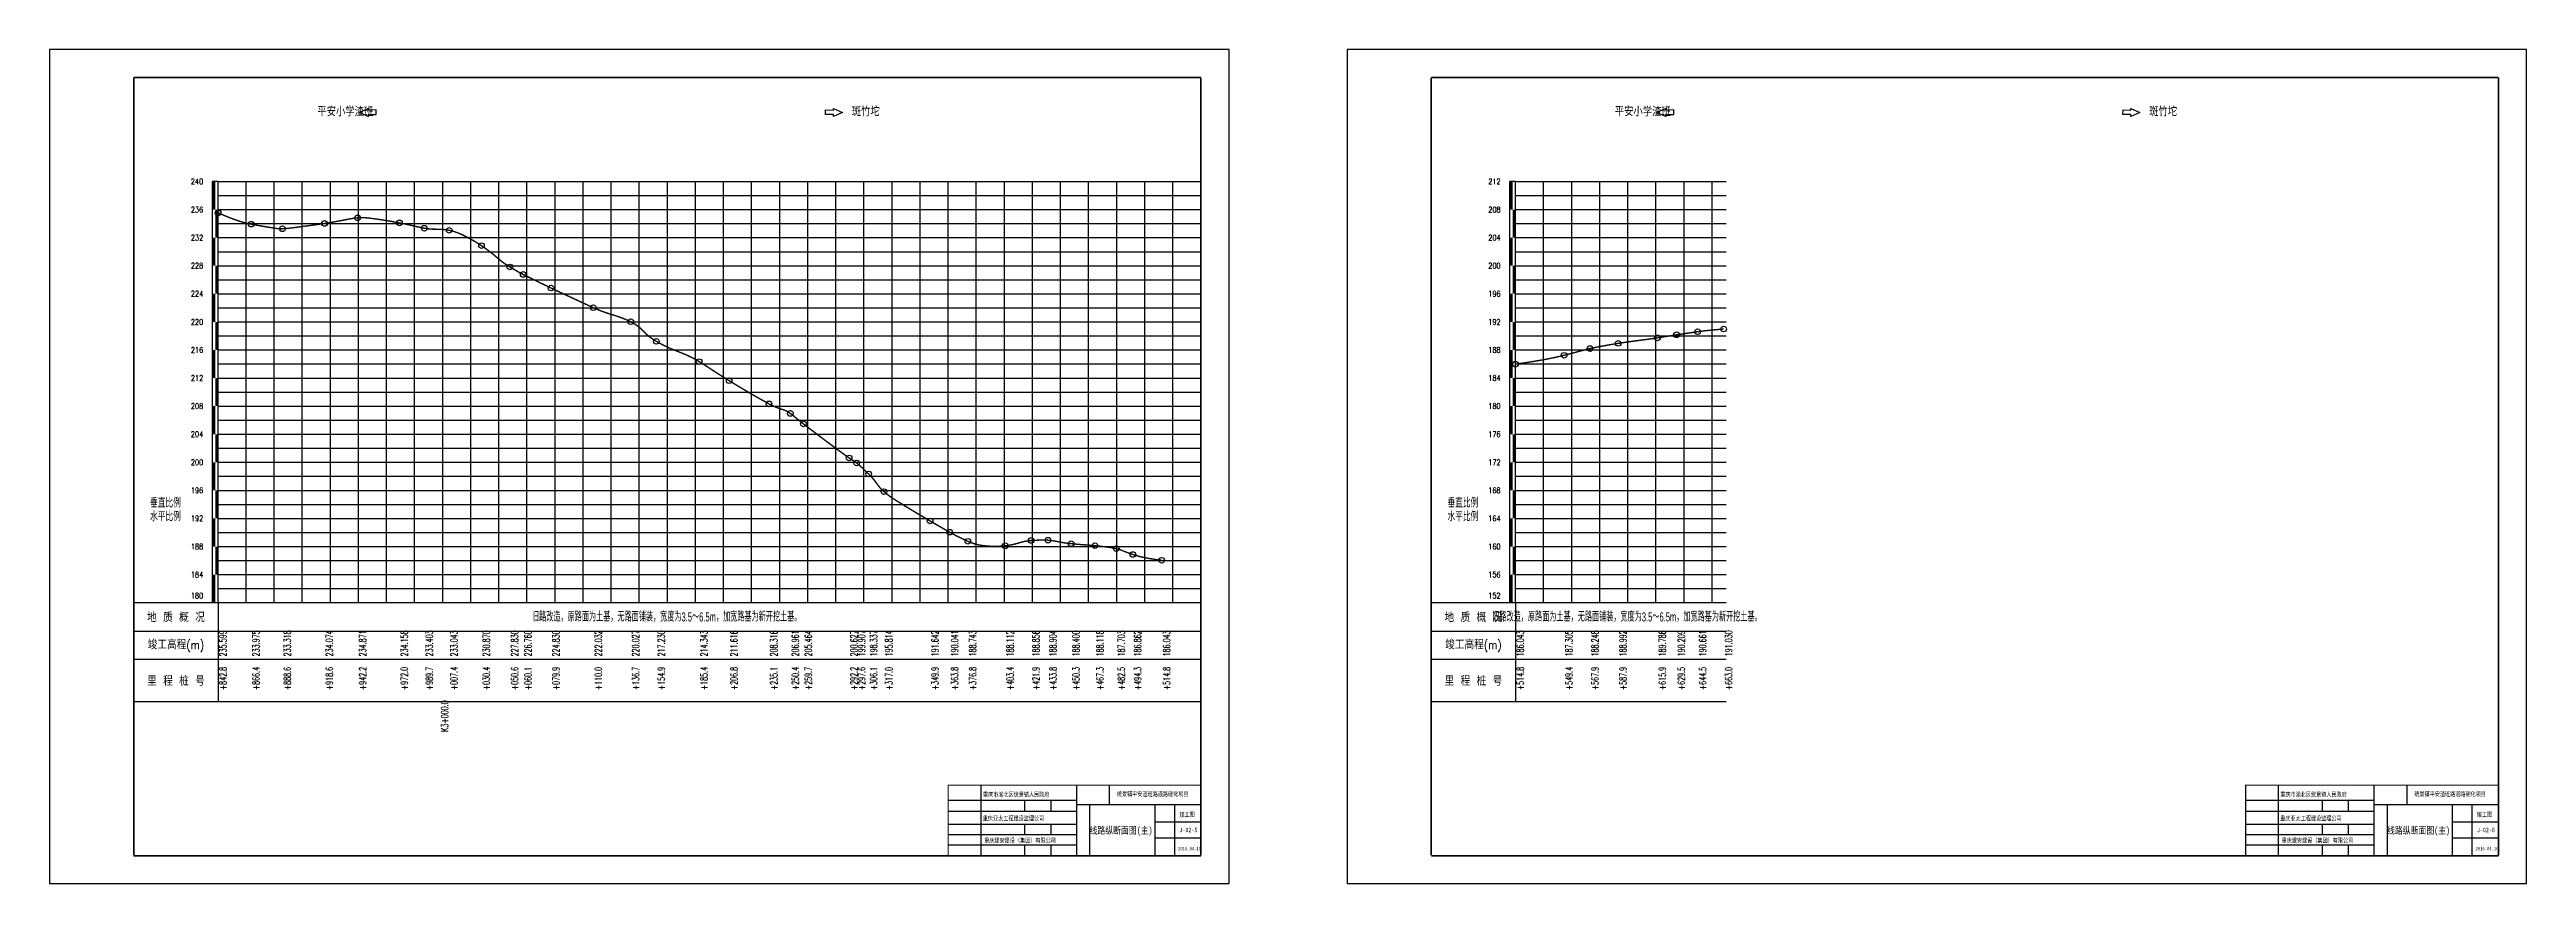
# Model space of a CAD drawing. Header units: millimetres. Extents: x -1096 to 4364, y 2864 to 4052.
# Drawn here: x 2600 to 4364, y 3458 to 4052 of the extents above; entities that cross this region are included whole.
import ezdxf
from ezdxf.enums import TextEntityAlignment as Align

# ---------------------------------------------------------------- set-up
doc = ezdxf.new("R2010")
doc.units = ezdxf.units.MM
doc.header["$LTSCALE"] = 10
for name, color, linetype in [('AXIS', 3, 'Continuous'), ('PUB_TEXT', 7, 'Continuous'), ('shuju', 2, 'Continuous'), ('sjx', 1, 'Continuous'), ('WINDOW', 4, 'Continuous'), ('图框', 3, 'Continuous'), ('构造物', 6, 'Continuous'), ('标尺', 3, 'Continuous'), ('标题栏', 7, 'Continuous'), ('栏目', 3, 'Continuous'), ('网格', 250, 'Continuous'), ('网格1', 252, 'Continuous')]:
    doc.layers.add(name, color=color, linetype=linetype)
doc.layers.add('PUB_WINDW', color=7, linetype='Continuous', plot=False)
doc.styles.add('GTF_XW', font='fsdb_e.shx', dxfattribs={"width": 0.85, "bigfont": 'fsdb.shx'})
doc.styles.add('NAME', font='SimSun.ttf', dxfattribs={"width": 0.7})
doc.styles.add('地质概况', font='fsdb_e.shx', dxfattribs={"bigfont": 'fsdb.shx'})
doc.styles.add('地面高程', font='txt', dxfattribs={"bigfont": 'HZTXT'})
doc.styles.add('标尺', font='txt', dxfattribs={"width": 0.85, "bigfont": 'hztxt'})
doc.styles.add('标题栏', font='fsdb_e.shx', dxfattribs={"width": 0.7, "bigfont": 'fsdb.shx'})
doc.styles.add('栏目', font='txt', dxfattribs={"width": 0.85, "bigfont": 'hztxt'})

# ---------------------------------------------------------------- blocks, each defined once
blk = doc.blocks.new('竣工图签')
blk.add_line((0, 0), (0, 50))
at = {"const_width": 0.8}
blk.add_lwpolyline([(0, 50), (-180, 50), (-180, 0)], dxfattribs=at)
at = {"layer": 'AXIS', "color": 4}
for p, q in [((-179.9, 39.4), (-88.4, 39.4)), ((-156.8, 50), (-156.8, 0)), ((-125.6, 39.4), (-125.6, 31.5)), ((-107, 39.4), (-107, 31.5)), ((-88.4, 0), (-88.4, 50)), ((-88.4, 36.2), (0, 36.2)), ((-79.1, 0), (-79.1, 36.2)), ((-65.1, 36.2), (-65.1, 50)), ((-32.6, 0), (-32.6, 36.2)), ((-18.6, 0), (-18.6, 36.2)), ((0, 0), (0, 44.7)), ((-180.1, 31.5), (-88.4, 31.5)), ((-180.1, 22.3), (-88.4, 22.3)), ((-125.6, 22.3), (-125.6, 14.9)), ((-107, 22.3), (-107, 14.9)), ((-32.6, 24), (0, 24)), ((-180.1, 14.9), (-88.4, 14.9)), ((-180.1, 7.4), (-88.4, 7.4)), ((-180.1, 0), (0, 0)), ((-125.6, 7.4), (-125.6, 0)), ((-107, 7.4), (-107, 0)), ((-32.6, 12.4), (0, 12.4))]:
    blk.add_line(p, q, dxfattribs=at)
at = {"layer": 'AXIS'}
for p, q in [((0, 0), (0, 44.7)), ((-180.1, 0), (0, 0))]:
    blk.add_line(p, q, dxfattribs=at)
at = {"layer": 'PUB_WINDW'}
blk.add_line((0, 0), (0, 44.3), dxfattribs=at)
at = {"layer": 'WINDOW', "color": 4}
blk.add_line((0, 0), (0, 44.3), dxfattribs=at)
at = {"layer": 'AXIS', "linetype": 'Continuous', "style": 'NAME', "width": 0.8}
blk.add_text('2016.04.10', height=2.5, dxfattribs=at).set_placement((-16.3, 3.6))
at = {"layer": 'PUB_TEXT', "linetype": 'Continuous', "style": 'NAME', "width": 0.8}
for s, p in [('重庆市渝北区统景镇人民政府', (-155.3, 41.8)), ('统景镇平安渣班路道路硬化项目', (-59.9, 42.1)), ('重庆亚太工程建设监理公司', (-155.4, 24.8)), ('重庆建安建设（集团）有限公司', (-154.4, 9.1))]:
    blk.add_text(s, height=3.252, dxfattribs=at).set_placement(p)
blk.add_attdef('图名', text='', height=5, dxfattribs=at).set_placement((-56.9, 15.3), align=Align.CENTER)
for tag, p in [('图别', (-15.4, 27.4)), ('图号', (-15.3, 16.5))]:
    blk.add_attdef(tag, p, '', height=3.25, dxfattribs=at)

msp = doc.modelspace()

# ---------------------------------------------------------------- linework, layer by layer
at = {"layer": 'sjx', "const_width": 1}
for points in [[(2719.7, 3936, 0.024291), (2733.7, 3930.4, 0.037181), (2743.3, 3927.9, 0.008955), (2762.2, 3924.7, 0.052164), (2765.5, 3924.6, 0.015946), (2773.4, 3925.4, 0.005725), (2795.5, 3928.4, 0.01431), (2811.2, 3931.2, -0.028713), (2819.1, 3932.4, -0.052479), (2826.8, 3932.3, -0.018011), (2848.9, 3928.8, -0.010326), (2858.4, 3926.8, 0.012087), (2866.6, 3925, 0.050016), (2875.6, 3924.3, -0.051942), (2884.3, 3923.5, -0.062476), (2893.3, 3920.5, -0.037056), (2907.3, 3912.6, -0.034117), (2919.1, 3903.5, 0.049587), (2927.5, 3897.4, 0.003704), (2934.6, 3893.3, 0.011581), (2937, 3892.1, 0.003268), (2943.4, 3888.9, 0.001574), (2956.8, 3882.4, 0.00303), (2965.8, 3878.2, 0.001298), (2986.9, 3868.4, 0.037734), (3001.1, 3863.2, -0.042779), (3013.6, 3858.4, -0.09252), (3021.8, 3852.4, 0.073826), (3031.8, 3844.4, 0.044361), (3048.2, 3836.8, -0.051282), (3062.3, 3830, -0.008045), (3073.4, 3822.9, 0.008799), (3083.7, 3816.4, 0.005262), (3099.1, 3807.2, 0.006387), (3112, 3799.9, 0.054921), (3121.4, 3796, -0.086192), (3127.3, 3793.1, -0.02121), (3131, 3790.1, 0.01412), (3136.6, 3785.6, 0.003841), (3158.2, 3769.3, 0.007779), (3169.1, 3761.4, 0.011613), (3172.1, 3759.4, -0.014532), (3174.5, 3757.8, -0.031349), (3176.2, 3756.4, -0.007699), (3183, 3750, -0.048669), (3189.2, 3742.6, 0.06718), (3193.9, 3737.4, 0.034411), (3200.8, 3732.2, 0.009811), (3226.8, 3716.5, 0.000831), (3236.3, 3711, 0.001813), (3240.7, 3708.5, 0.013057), (3245.5, 3705.9, 0.007978), (3253.7, 3702, 0.078426), (3264.7, 3698.9, 0.057965), (3280.3, 3698.8, 0.047777), (3290.5, 3701, -0.059713), (3298.8, 3702.6, -0.011442), (3307.2, 3702.9, -0.027832), (3310.7, 3702.8, -0.029165), (3318.6, 3701.6, 0.027125), (3327.2, 3700.3, 0.007985), (3335.4, 3699.6, -0.007443), (3344.2, 3698.9, -0.00964), (3353.7, 3697.8, -0.015951), (3359.4, 3696.8, -0.047655), (3362.4, 3695.9, 0.015871), (3371.2, 3692.6, 0.032339), (3379.5, 3690.4, 0.022704), (3391.7, 3688.5)], [(3643.7, 3828.2, 0.011209), (3664.5, 3831.5, 0.016699), (3678.3, 3834.5, 0.003016), (3693.1, 3838.4, -0.012289), (3696.8, 3839.3, -0.006547), (3708, 3841.5, -0.008379), (3716.8, 3843, -0.005141), (3731.8, 3845.1, 0.005944), (3744.8, 3846.9, 0.00037), (3752.1, 3848.1, -0.00043), (3758.4, 3849.1, -0.000953), (3759.1, 3849.2, -0.000048), (3773.4, 3851.3, -0.012488), (3779.9, 3852.1, -0.006903), (3791.9, 3853.2)]]:
    msp.add_lwpolyline(points, format="xyb", dxfattribs=at)
at = {"layer": 'sjx'}
for centre in [(2719.7, 3936), (2819.1, 3932.4), (2743.3, 3927.9), (2765.5, 3924.6), (2795.5, 3928.4), (2848.9, 3928.8), (2866.6, 3925), (2884.3, 3923.5), (2907.3, 3912.6), (2927.5, 3897.4), (2937, 3892.1), (2956.8, 3882.4), (2986.9, 3868.4), (3013.6, 3858.4), (3031.8, 3844.4), (3744.8, 3846.9), (3758.4, 3849.1), (3773.4, 3851.3), (3791.9, 3853.2), (3062.3, 3830), (3643.7, 3828.2), (3678.3, 3834.5), (3696.8, 3839.3), (3716.8, 3843), (3083.7, 3816.4), (3112, 3799.9), (3127.3, 3793.1), (3136.6, 3785.6), (3169.1, 3761.4), (3174.5, 3757.8), (3183, 3750), (3193.9, 3737.4), (3226.8, 3716.5), (3240.7, 3708.5), (3298.8, 3702.6), (3310.7, 3702.8), (3253.7, 3702), (3280.3, 3698.8), (3327.2, 3700.3), (3344.2, 3698.9), (3359.4, 3696.8), (3371.2, 3692.6), (3391.7, 3688.5)]:
    msp.add_circle(centre, 2, dxfattribs=at)
at = {"layer": '图框', "linetype": 'Continuous'}
for points in [[(3439.7, 4052.3), (2599.7, 4052.3)], [(2599.7, 4052.3), (2599.7, 3458.3)], [(3439.7, 3458.3), (3439.7, 4052.3)], [(4363.7, 4052.3), (3523.7, 4052.3)], [(3523.7, 4052.3), (3523.7, 3458.3)], [(4363.7, 3458.3), (4363.7, 4052.3)], [(2599.7, 3458.3), (3439.7, 3458.3)], [(3523.7, 3458.3), (4363.7, 3458.3)]]:
    msp.add_lwpolyline(points, dxfattribs=at)
at = {"layer": '图框', "linetype": 'Continuous', "const_width": 1.2}
for points in [[(3419.7, 4032.3), (2659.7, 4032.3), (2659.7, 4032.3)], [(2659.7, 4032.3), (2659.7, 3478.3), (2659.7, 3478.3)], [(3419.7, 3478.3), (3419.7, 4032.3), (3419.7, 4032.3)], [(4343.7, 4032.3), (3583.7, 4032.3), (3583.7, 4032.3)], [(3583.7, 4032.3), (3583.7, 3478.3), (3583.7, 3478.3)], [(4343.7, 3478.3), (4343.7, 4032.3), (4343.7, 4032.3)], [(2659.7, 3478), (3419.7, 3478), (3419.7, 3478)], [(3583.7, 3478), (4343.7, 3478), (4343.7, 3478)]]:
    msp.add_lwpolyline(points, dxfattribs=at)
at = {"layer": '构造物', "color": 7}
for points in [[(2826.8, 4010.3), (2820.4, 4007.5), (2826.9, 4004.7), (2826.8, 4005.9), (2832.4, 4005.9), (2832.4, 4009.3), (2826.8, 4009.2)], [(3158, 4010.3), (3164.4, 4007.5), (3157.9, 4004.7), (3157.9, 4005.9), (3152.3, 4005.9), (3152.4, 4009.3), (3158, 4009.2)], [(3750.8, 4010.3), (3744.4, 4007.5), (3750.9, 4004.7), (3750.8, 4005.9), (3756.4, 4005.9), (3756.4, 4009.3), (3750.8, 4009.2)], [(4082, 4010.3), (4088.4, 4007.5), (4081.9, 4004.7), (4081.9, 4005.9), (4076.3, 4005.9), (4076.4, 4009.3), (4082, 4009.2)]]:
    msp.add_lwpolyline(points, close=True, dxfattribs=at)
at = {"layer": '标尺'}
for p, q in [((2715.7, 3658.3), (2715.7, 3958.3)), ((2719.7, 3958.3), (2715.7, 3958.3)), ((2719.7, 3658.3), (2719.7, 3958.3)), ((3639.7, 3658.3), (3639.7, 3958.3)), ((3643.7, 3958.3), (3639.7, 3958.3)), ((3643.7, 3658.3), (3643.7, 3958.3)), ((2659.7, 3658.3), (3419.7, 3658.3)), ((3583.7, 3658.3), (3793.7, 3658.3))]:
    msp.add_line(p, q, dxfattribs=at)
at = {"layer": '标尺', "flags": 128}
for points in [[(2716.7, 3938.3, 2, 2, 0), (2716.7, 3958.3, 2, 2, 0)], [(3640.7, 3938.3, 2, 2, 0), (3640.7, 3958.3, 2, 2, 0)], [(2718.7, 3918.3, 2, 2, 0), (2718.7, 3938.3, 2, 2, 0)], [(3642.7, 3918.3, 2, 2, 0), (3642.7, 3938.3, 2, 2, 0)], [(2716.7, 3898.3, 2, 2, 0), (2716.7, 3918.3, 2, 2, 0)], [(3640.7, 3898.3, 2, 2, 0), (3640.7, 3918.3, 2, 2, 0)], [(2718.7, 3878.3, 2, 2, 0), (2718.7, 3898.3, 2, 2, 0)], [(3642.7, 3878.3, 2, 2, 0), (3642.7, 3898.3, 2, 2, 0)], [(2716.7, 3858.3, 2, 2, 0), (2716.7, 3878.3, 2, 2, 0)], [(3640.7, 3858.3, 2, 2, 0), (3640.7, 3878.3, 2, 2, 0)], [(2718.7, 3838.3, 2, 2, 0), (2718.7, 3858.3, 2, 2, 0)], [(3642.7, 3838.3, 2, 2, 0), (3642.7, 3858.3, 2, 2, 0)], [(2716.7, 3818.3, 2, 2, 0), (2716.7, 3838.3, 2, 2, 0)], [(3640.7, 3818.3, 2, 2, 0), (3640.7, 3838.3, 2, 2, 0)], [(2718.7, 3798.3, 2, 2, 0), (2718.7, 3818.3, 2, 2, 0)], [(3642.7, 3798.3, 2, 2, 0), (3642.7, 3818.3, 2, 2, 0)], [(2716.7, 3778.3, 2, 2, 0), (2716.7, 3798.3, 2, 2, 0)], [(3640.7, 3778.3, 2, 2, 0), (3640.7, 3798.3, 2, 2, 0)], [(2718.7, 3758.3, 2, 2, 0), (2718.7, 3778.3, 2, 2, 0)], [(3642.7, 3758.3, 2, 2, 0), (3642.7, 3778.3, 2, 2, 0)], [(2716.7, 3738.3, 2, 2, 0), (2716.7, 3758.3, 2, 2, 0)], [(3640.7, 3738.3, 2, 2, 0), (3640.7, 3758.3, 2, 2, 0)], [(2718.7, 3718.3, 2, 2, 0), (2718.7, 3738.3, 2, 2, 0)], [(3642.7, 3718.3, 2, 2, 0), (3642.7, 3738.3, 2, 2, 0)], [(2716.7, 3698.3, 2, 2, 0), (2716.7, 3718.3, 2, 2, 0)], [(3640.7, 3698.3, 2, 2, 0), (3640.7, 3718.3, 2, 2, 0)], [(2718.7, 3678.3, 2, 2, 0), (2718.7, 3698.3, 2, 2, 0)], [(3642.7, 3678.3, 2, 2, 0), (3642.7, 3698.3, 2, 2, 0)], [(2716.7, 3658.3, 2, 2, 0), (2716.7, 3678.3, 2, 2, 0)], [(3640.7, 3658.3, 2, 2, 0), (3640.7, 3678.3, 2, 2, 0)]]:
    msp.add_lwpolyline(points, format="xyseb", dxfattribs=at)
at = {"layer": '栏目'}
for p, q in [((2659.7, 3658.3), (2659.7, 3498.3)), ((2719.7, 3658), (2719.7, 3588)), ((3583.7, 3658.3), (3583.7, 3498.3)), ((3643.7, 3658), (3643.7, 3588)), ((2659.7, 3638), (3419.7, 3638)), ((3583.7, 3638), (3793.7, 3638)), ((2659.7, 3618), (3419.7, 3618)), ((3583.7, 3618), (3793.7, 3618)), ((2659.7, 3588), (3419.7, 3588)), ((3583.7, 3588), (3793.7, 3588))]:
    msp.add_line(p, q, dxfattribs=at)
at = {"layer": '网格'}
for p, q in [((2739.7, 3658.3), (2739.7, 3958.3)), ((2759.7, 3658.3), (2759.7, 3958.3)), ((2779.7, 3658.3), (2779.7, 3958.3)), ((2799.7, 3658.3), (2799.7, 3958.3)), ((2839.7, 3658.3), (2839.7, 3958.3)), ((2859.7, 3658.3), (2859.7, 3958.3)), ((2879.7, 3658.3), (2879.7, 3958.3)), ((2899.7, 3658.3), (2899.7, 3958.3)), ((2939.7, 3658.3), (2939.7, 3958.3)), ((2959.7, 3658.3), (2959.7, 3958.3)), ((2979.7, 3658.3), (2979.7, 3958.3)), ((2999.7, 3658.3), (2999.7, 3958.3)), ((3039.7, 3658.3), (3039.7, 3958.3)), ((3059.7, 3658.3), (3059.7, 3958.3)), ((3079.7, 3658.3), (3079.7, 3958.3)), ((3099.7, 3658.3), (3099.7, 3958.3)), ((3139.7, 3658.3), (3139.7, 3958.3)), ((3159.7, 3658.3), (3159.7, 3958.3)), ((3179.7, 3658.3), (3179.7, 3958.3)), ((3199.7, 3658.3), (3199.7, 3958.3)), ((3239.7, 3658.3), (3239.7, 3958.3)), ((3259.7, 3658.3), (3259.7, 3958.3)), ((3279.7, 3658.3), (3279.7, 3958.3)), ((3299.7, 3658.3), (3299.7, 3958.3)), ((3339.7, 3658.3), (3339.7, 3958.3)), ((3359.7, 3658.3), (3359.7, 3958.3)), ((3379.7, 3658.3), (3379.7, 3958.3)), ((3399.7, 3658.3), (3399.7, 3958.3)), ((3643.7, 3958.3), (3793.7, 3958.3)), ((3663.7, 3658.3), (3663.7, 3958.3)), ((3683.7, 3658.3), (3683.7, 3958.3)), ((3703.7, 3658.3), (3703.7, 3958.3)), ((3723.7, 3658.3), (3723.7, 3958.3)), ((3763.7, 3658.3), (3763.7, 3958.3)), ((3783.7, 3658.3), (3783.7, 3958.3)), ((2719.7, 3948.3), (3419.7, 3948.3)), ((2719.7, 3938.3), (3419.7, 3938.3)), ((3643.7, 3938.3), (3793.7, 3938.3)), ((2719.7, 3928.3), (3419.7, 3928.3)), ((2719.7, 3918.3), (3419.7, 3918.3)), ((3643.7, 3928.3), (3793.7, 3928.3)), ((3643.7, 3918.3), (3793.7, 3918.3)), ((3643.7, 3908.3), (3793.7, 3908.3)), ((2719.7, 3898.3), (3419.7, 3898.3)), ((2719.7, 3888.3), (3419.7, 3888.3)), ((3643.7, 3888.3), (3793.7, 3888.3)), ((2719.7, 3878.3), (3419.7, 3878.3)), ((2719.7, 3868.3), (3419.7, 3868.3)), ((3643.7, 3878.3), (3793.7, 3878.3)), ((3643.7, 3868.3), (3793.7, 3868.3)), ((2719.7, 3848.3), (3419.7, 3848.3)), ((3643.7, 3858.3), (3793.7, 3858.3)), ((2719.7, 3838.3), (3419.7, 3838.3)), ((2719.7, 3828.3), (3419.7, 3828.3)), ((3643.7, 3838.3), (3793.7, 3838.3)), ((3643.7, 3828.3), (3793.7, 3828.3)), ((2719.7, 3818.3), (3419.7, 3818.3)), ((3643.7, 3818.3), (3793.7, 3818.3)), ((2719.7, 3798.3), (3419.7, 3798.3)), ((3643.7, 3808.3), (3793.7, 3808.3)), ((2719.7, 3788.3), (3419.7, 3788.3)), ((2719.7, 3778.3), (3419.7, 3778.3)), ((3643.7, 3788.3), (3793.7, 3788.3)), ((3643.7, 3778.3), (3793.7, 3778.3)), ((2719.7, 3768.3), (3419.7, 3768.3)), ((3643.7, 3768.3), (3793.7, 3768.3)), ((3643.7, 3758.3), (3793.7, 3758.3)), ((2719.7, 3748.3), (3419.7, 3748.3)), ((2719.7, 3738.3), (3419.7, 3738.3)), ((2719.7, 3728.3), (3419.7, 3728.3)), ((3643.7, 3738.3), (3793.7, 3738.3)), ((3643.7, 3728.3), (3793.7, 3728.3)), ((2719.7, 3718.3), (3419.7, 3718.3)), ((3643.7, 3718.3), (3793.7, 3718.3)), ((3643.7, 3708.3), (3793.7, 3708.3)), ((2719.7, 3698.3), (3419.7, 3698.3)), ((2719.7, 3688.3), (3419.7, 3688.3)), ((3643.7, 3688.3), (3793.7, 3688.3)), ((2719.7, 3678.3), (3419.7, 3678.3)), ((3643.7, 3678.3), (3793.7, 3678.3)), ((2719.7, 3668.3), (3419.7, 3668.3)), ((3643.7, 3668.3), (3793.7, 3668.3))]:
    msp.add_line(p, q, dxfattribs=at)
at = {"layer": '网格1'}
for p, q in [((2719.7, 3958.3), (3419.7, 3958.3)), ((2819.7, 3658.3), (2819.7, 3958.3)), ((2919.7, 3658.3), (2919.7, 3958.3)), ((3019.7, 3658.3), (3019.7, 3958.3)), ((3119.7, 3658.3), (3119.7, 3958.3)), ((3219.7, 3658.3), (3219.7, 3958.3)), ((3319.7, 3658.3), (3319.7, 3958.3)), ((3743.7, 3658.3), (3743.7, 3958.3)), ((3643.7, 3948.3), (3793.7, 3948.3)), ((2719.7, 3908.3), (3419.7, 3908.3)), ((3643.7, 3898.3), (3793.7, 3898.3)), ((2719.7, 3858.3), (3419.7, 3858.3)), ((3643.7, 3848.3), (3793.7, 3848.3)), ((2719.7, 3808.3), (3419.7, 3808.3)), ((3643.7, 3798.3), (3793.7, 3798.3)), ((2719.7, 3758.3), (3419.7, 3758.3)), ((3643.7, 3748.3), (3793.7, 3748.3)), ((2719.7, 3708.3), (3419.7, 3708.3)), ((3643.7, 3698.3), (3793.7, 3698.3))]:
    msp.add_line(p, q, dxfattribs=at)

# ---------------------------------------------------------------- block references
at = {"layer": 'sjx'}
for p, values in [((3419.7, 3478.3), {'图别': '竣工图', '图号': 'J-02-5', '图名': '线路纵断面图(主)'}), ((4343.7, 3478.3), {'图别': '竣工图', '图号': 'J-02-6', '图名': '线路纵断面图(主)'})]:
    msp.add_blockref('竣工图签', p, dxfattribs=at).add_auto_attribs(values)

# ---------------------------------------------------------------- texts
at = {"layer": 'shuju', "style": '地质概况', "width": 0.6}
for p in [(3039.2, 3648.8), (3723.1, 3648.8)]:
    msp.add_text('旧路改造，原路面为土基，无路面铺装，宽度为3.5～6.5m，加宽路基为新开挖土基。', height=6.5, dxfattribs=at).set_placement(p, align=Align.MIDDLE)
at = {"layer": 'shuju', "style": '地面高程', "width": 0.6}
for s, p in [('235.599', (2725.7, 3620)), ('233.975', (2749.3, 3620)), ('233.318', (2771.5, 3620)), ('234.074', (2801.5, 3620)), ('234.871', (2825.1, 3620)), ('234.158', (2854.9, 3620)), ('233.403', (2872.6, 3620)), ('233.043', (2890.3, 3620)), ('230.870', (2913.3, 3620)), ('227.830', (2933.5, 3620)), ('226.760', (2943, 3620)), ('224.830', (2962.8, 3620)), ('222.032', (2992.9, 3620)), ('220.027', (3019.6, 3620)), ('217.230', (3037.8, 3620)), ('214.343', (3068.3, 3620)), ('211.616', (3089.7, 3620)), ('208.316', (3118, 3620)), ('206.961', (3133.3, 3620)), ('205.464', (3142.6, 3620)), ('200.627', (3175.1, 3620)), ('199.907', (3180.5, 3620)), ('198.337', (3189, 3620)), ('195.814', (3199.9, 3620)), ('191.642', (3232.8, 3620)), ('190.041', (3246.7, 3620)), ('188.743', (3259.7, 3620)), ('188.112', (3286.3, 3620)), ('188.856', (3304.8, 3620)), ('188.904', (3316.7, 3620)), ('188.400', (3333.2, 3620)), ('188.118', (3350.2, 3620)), ('187.703', (3365.4, 3620)), ('186.862', (3377.2, 3620)), ('186.043', (3397.7, 3620)), ('186.043', (3649.7, 3620)), ('187.305', (3684.3, 3620)), ('188.248', (3702.8, 3620)), ('188.992', (3722.8, 3620)), ('189.786', (3750.8, 3620)), ('190.209', (3764.4, 3620)), ('190.661', (3779.4, 3620)), ('191.030', (3797.9, 3620)), ('+842.8', (2725.7, 3596)), ('+866.4', (2749.3, 3596)), ('+888.6', (2771.5, 3596)), ('+918.6', (2801.5, 3596)), ('+942.2', (2825.1, 3596)), ('+972.0', (2854.9, 3596)), ('+989.7', (2872.6, 3596)), ('+007.4', (2890.3, 3596)), ('+030.4', (2913.3, 3596)), ('+050.6', (2933.5, 3596)), ('+060.1', (2943, 3596)), ('+079.9', (2962.8, 3596)), ('+110.0', (2992.9, 3596)), ('+136.7', (3019.6, 3596)), ('+154.9', (3037.8, 3596)), ('+185.4', (3068.3, 3596)), ('+206.8', (3089.7, 3596)), ('+235.1', (3118, 3596)), ('+250.4', (3133.3, 3596)), ('+259.7', (3142.6, 3596)), ('+292.2', (3175.1, 3596)), ('+297.6', (3180.5, 3596)), ('+306.1', (3189, 3596)), ('+317.0', (3199.9, 3596)), ('+349.9', (3232.8, 3596)), ('+363.8', (3246.7, 3596)), ('+376.8', (3259.7, 3596)), ('+403.4', (3286.3, 3596)), ('+421.9', (3304.8, 3596)), ('+433.8', (3316.7, 3596)), ('+450.3', (3333.2, 3596)), ('+467.3', (3350.2, 3596)), ('+482.5', (3365.4, 3596)), ('+494.3', (3377.2, 3596)), ('+514.8', (3397.7, 3596)), ('+514.8', (3649.7, 3596)), ('+549.4', (3684.3, 3596)), ('+567.9', (3702.8, 3596)), ('+587.9', (3722.8, 3596)), ('+615.9', (3750.8, 3596)), ('+629.5', (3764.4, 3596)), ('+644.5', (3779.4, 3596)), ('+663.0', (3797.9, 3596)), ('K3+000.0', (2883.5, 3566.3))]:
    msp.add_text(s, height=5, rotation=90, dxfattribs=at).set_placement(p)
at = {"layer": '构造物', "color": 7, "style": 'GTF_XW', "width": 0.85}
for s, rotation, p in [('平安小学渣班', 359.6454, (2790.4, 4004.9)), ('斑竹坨', 0.3546, (3171, 4004.8)), ('平安小学渣班', 359.6454, (3714.4, 4004.9)), ('斑竹坨', 0.3546, (4095, 4004.8))]:
    msp.add_text(s, height=6, rotation=rotation, dxfattribs=at).set_placement(p)
at = {"layer": '标尺', "style": '标尺', "width": 0.85}
for s, p in [('240', (2704.7, 3958.3)), ('212', (3628.7, 3958.3)), ('236', (2704.7, 3938.3)), ('208', (3628.7, 3938.3)), ('232', (2704.7, 3918.3)), ('204', (3628.7, 3918.3)), ('228', (2704.7, 3898.3)), ('200', (3628.7, 3898.3)), ('224', (2704.7, 3878.3)), ('196', (3628.7, 3878.3)), ('220', (2704.7, 3858.3)), ('192', (3628.7, 3858.3)), ('216', (2704.7, 3838.3)), ('188', (3628.7, 3838.3)), ('212', (2704.7, 3818.3)), ('184', (3628.7, 3818.3)), ('208', (2704.7, 3798.3)), ('180', (3628.7, 3798.3)), ('204', (2704.7, 3778.3)), ('176', (3628.7, 3778.3)), ('200', (2704.7, 3758.3)), ('172', (3628.7, 3758.3)), ('196', (2704.7, 3738.3)), ('168', (3628.7, 3738.3)), ('192', (2704.7, 3718.3)), ('164', (3628.7, 3718.3)), ('188', (2704.7, 3698.3)), ('160', (3628.7, 3698.3)), ('184', (2704.7, 3678.3)), ('156', (3628.7, 3678.3)), ('180', (2704.7, 3663.3)), ('152', (3628.7, 3663.3))]:
    msp.add_text(s, height=4, dxfattribs=at).set_placement(p, align=Align.MIDDLE)
at = {"layer": '标题栏', "style": '标题栏', "width": 0.7}
for tag, text, p in [('水平比例', '"H 1:"+$S2([HSCL])', (2682.2, 3719.4)), ('垂直比例', '"V 1:"+$S2([VSCL])', (2682.2, 3729.1)), ('水平比例', '"H 1:"+$S2([HSCL])', (3606.2, 3719.4)), ('垂直比例', '"V 1:"+$S2([VSCL])', (3606.2, 3729.1))]:
    msp.add_attdef(tag, text=text, height=6, dxfattribs=at).set_placement(p, align=Align.MIDDLE_CENTER)
at = {"layer": '栏目', "style": '栏目', "width": 0.85}
for s, p in [('地 质 概 况', (2689.7, 3648.3)), ('地 质 概 况', (2689.7, 3648.3)), ('地 质 概 况', (3613.7, 3648.3)), ('竣工高程(m)', (2689.7, 3628)), ('竣工高程(m)', (3613.7, 3628)), ('里 程 桩 号', (2689.7, 3603)), ('里 程 桩 号', (3613.7, 3603))]:
    msp.add_text(s, height=6, dxfattribs=at).set_placement(p, align=Align.MIDDLE)

doc.saveas('drawing.dxf')
